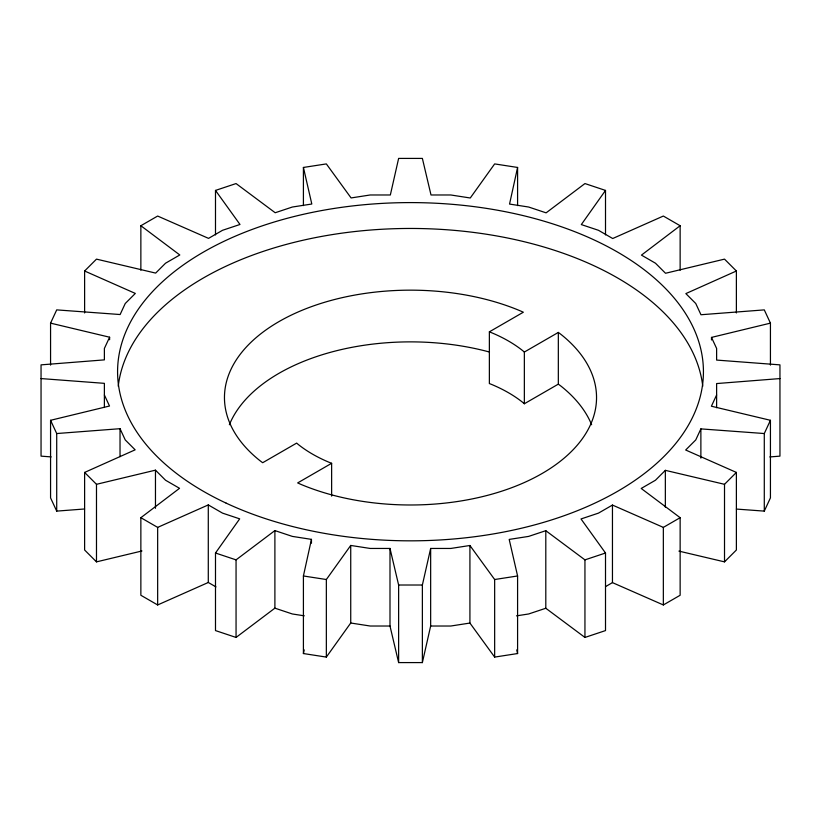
<?xml version="1.0" encoding="UTF-8"?>
<svg xmlns="http://www.w3.org/2000/svg" width="821" height="821" viewBox="0 0 821 821"><rect width="100%" height="100%" fill="white"/><g stroke="black" fill="none" stroke-linecap="round" stroke-linejoin="round"><path stroke-width="1.23" d="M716.62 394.983L711.397 406.221L770.437 420.301L764.289 433.539L700.877 428.89L695.756 439.933L685.679 450.011L736.386 472.424L724.512 484.308L665.349 470.341L655.456 480.234L641.201 488.454L680.137 517.692L663.347 527.39L612.456 505.059L598.458 513.135L581.011 518.954L605.508 553.015L605.508 630.579L584.942 637.435L584.942 559.871L545.801 530.694L528.652 536.4L509.194 539.418L517.589 575.973L517.589 653.547L494.653 657.087L494.653 579.523L469.92 545.493L450.801 548.449L430.656 548.449L430.656 626.023L422.374 662.588L398.626 662.588L398.626 585.014L389.996 548.449L370.199 548.449L350.731 545.442L350.731 623.006L326.348 657.087L303.411 653.547L303.411 575.973L311.457 539.366L292.348 536.4L274.891 530.592L236.058 559.871L236.058 637.435L215.492 630.579L215.492 553.015L239.681 518.851L222.542 513.135L208.288 504.915L157.653 527.39L140.863 517.692L179.542 488.31L165.544 480.234L155.467 470.156L96.488 484.308L84.614 472.424L135.147 449.826L125.244 439.933L120.03 428.695L56.711 433.539L50.563 420.301L109.511 406.015L104.38 394.983M303.411 653.547L304.211 649.883M303.411 205.609L303.411 167.453L326.348 163.913L351.08 197.943L370.199 194.977L390.344 194.977L398.626 158.412L422.374 158.412L431.004 194.977L450.801 194.977L470.269 197.994L494.653 163.913L517.589 167.453L509.543 204.07L528.652 207.025L546.109 212.844L584.942 183.565L605.508 190.421L605.508 234.929M422.374 662.588L422.374 585.014L430.656 548.449M50.563 365.099L50.563 323.135L56.711 309.886L120.123 314.535L125.244 303.503L135.321 293.425L84.614 271.002L96.488 259.128L155.651 273.095L165.544 263.202L179.799 254.972L140.863 225.734L157.653 216.046L208.544 238.377L222.542 230.291L239.989 224.472L215.492 190.421L236.058 183.565L275.199 212.742L292.348 207.025L311.806 204.019L303.411 167.453M50.563 323.135L109.604 337.215L104.38 348.453L104.38 359.875L41.05 364.863L41.05 456.137L51.179 456.907M736.386 509.071L764.289 511.114L770.437 497.865L770.437 420.301M605.508 190.421L581.319 224.585L598.458 230.291L612.712 238.521L663.347 216.046L680.137 225.734L680.137 270.242M326.348 657.087L326.348 579.523L350.731 545.442M678.905 551.107L724.512 561.872L736.386 549.998L736.386 472.424M680.137 225.734L641.458 255.115L655.456 263.202L665.533 273.27L724.512 259.128L736.386 271.002L736.386 312.965M236.058 637.435L274.891 608.156L274.891 530.592M524.352 403.758L524.352 352.045L558.331 332.423L558.331 384.136L524.352 403.758L522.587 402.269A138.544 79.986 0 0 0 491.933 384.577L489.367 383.551L489.367 331.838L523.346 312.216L519.857 310.677A186.049 107.418 0 0 0 278.945 321.616A186.049 107.418 0 0 0 259.99 460.704L262.669 462.726L296.648 443.104L298.413 444.592A138.544 79.986 0 0 0 329.067 462.285L331.633 463.301L331.633 496.1M331.633 463.301L297.654 482.922L301.143 484.472A186.049 107.418 0 0 0 542.055 473.522A186.049 107.418 0 0 0 561.01 334.434L558.331 332.423M605.99 586.358L612.456 582.623L663.347 604.954L680.137 595.266L680.137 517.692M736.386 271.002L685.853 293.6L695.756 303.503L700.97 314.741L764.289 309.886L770.437 323.135L770.437 365.099M140.863 517.692L140.863 595.266L157.653 604.954L208.288 582.479L215.964 586.912M584.942 559.871L605.508 553.015M584.942 637.435L545.801 608.258L528.652 613.975L516.491 615.853M711.489 339.956L711.489 337.41L770.437 323.135M84.614 472.424L84.614 549.998L96.488 561.872L141.951 550.973M494.653 579.523L517.589 575.973M494.653 657.087L469.92 623.057L450.801 626.023L430.656 626.023M779.95 378.573L716.62 383.561L716.62 407.719M769.821 456.938L779.95 456.137L779.95 364.863L716.62 360.08L716.62 348.453L711.489 337.41M50.563 420.301L50.563 497.865L56.711 511.114L84.573 508.979M398.626 585.014L422.374 585.014M398.626 662.588L389.996 626.023L370.199 626.023L350.731 623.006M41.05 378.573L104.38 383.345L104.38 407.514M303.411 575.973L326.348 579.523M304.293 615.822L292.348 613.975L274.891 608.156M215.492 553.015L236.058 559.871M489.367 331.838L491.933 332.864A138.544 79.986 0 0 1 522.587 350.557L524.352 352.045M558.331 384.136L561.01 386.147A186.049 107.418 0 0 1 591.633 424.755M516.748 649.883L517.589 653.547M764.289 433.539L764.289 511.114M724.512 484.308L724.512 561.872M700.877 428.89L700.877 458.139M665.349 470.341L665.349 507.214M663.347 527.39L663.347 604.954M612.456 505.059L612.456 582.623M545.801 530.694L545.801 608.258M517.589 167.453L517.589 205.609M469.92 545.493L469.92 623.057M389.996 548.449L389.996 626.023M311.457 539.366L311.457 543.174M215.492 190.421L215.492 234.929M208.288 504.915L208.288 582.479M157.653 527.39L157.653 604.954M155.467 470.156L155.467 508.302M140.863 225.734L140.863 270.242M120.03 428.695L120.03 456.671M109.604 337.215L109.604 339.75M96.488 484.308L96.488 561.872M84.614 271.002L84.614 312.965M56.711 433.539L56.711 511.114M229.367 424.755A186.049 107.418 0 0 1 489.49 352.035M118.245 386.198A292.923 169.116 0 0 1 410.5 228.454A292.923 169.116 0 0 1 702.755 386.198M226.155 503.14A292.923 169.116 0 0 0 699.82 398.175A292.923 169.116 0 0 0 305.525 213.829A292.923 169.116 0 0 0 226.155 503.14"/></g></svg>
